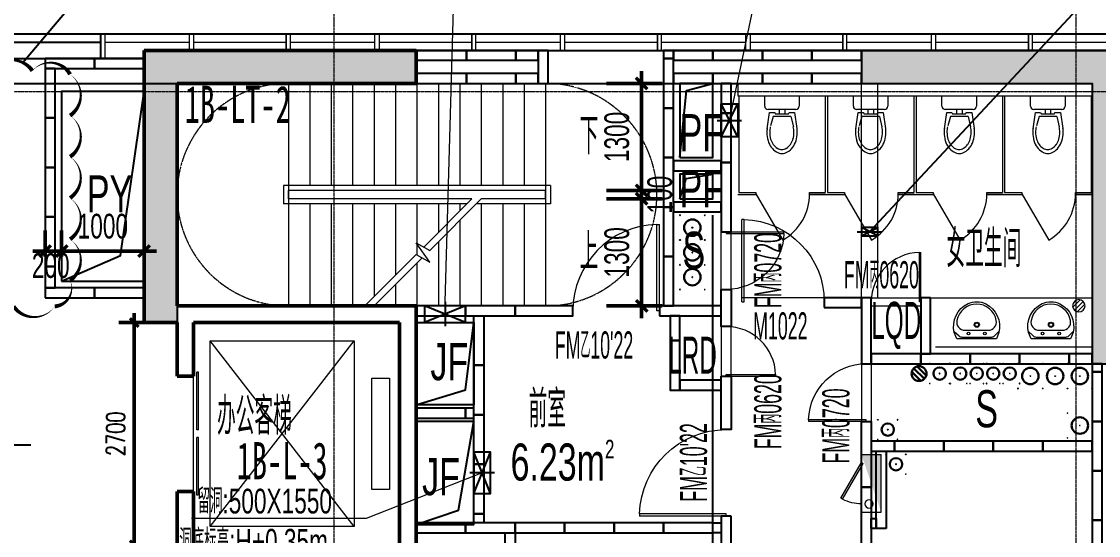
# Model space of a CAD drawing. Header units: millimetres. Extents: x 285006 to 3037698, y -2820855 to 192241.
# Drawn here: x 1078211 to 1091273, y 47582 to 53816 of the extents above; entities that cross this region are included whole.
import ezdxf
from ezdxf.enums import TextEntityAlignment as Align
from ezdxf.xclip import XClip

# ---------------------------------------------------------------- set-up
doc = ezdxf.new("R2010")
doc.units = ezdxf.units.MM
doc.header["$XCLIPFRAME"] = 2
doc.header["$PDMODE"] = 35
doc.header["$PDSIZE"] = -0.1
for name, pattern in [('ACAD_ISO02W100', [15, 12, -3]), ('CORE-1B-4F$0$DASH', [0.35, 0.25, -0.1]), ('GRID-1B-4~RF$0$DOTE', [2.42, 2, -0.2, 0.02, -0.2])]:
    doc.linetypes.add(name, pattern=pattern)
for name, color, linetype, lineweight in [('$$$$ALC轻质隔墙', 1, 'Continuous', 25), ('A-WALL-TEMP', 2, 'ACAD_ISO02W100', 50), ('CORE-1B-4F$0$A-DOOR', 142, 'Continuous', 18), ('CORE-1B-4F$0$A-FLOR-SPCL', 252, 'Continuous', 18), ('CORE-1B-4F$0$A-FLOR-STRS', 13, 'Continuous', 18), ('CORE-1B-4F$0$A-FLOR-STRU', 4, 'Continuous', 25), ('CORE-1B-4F$0$A-FLOR-UNDR', 11, 'Continuous', 18), ('CORE-1B-4F$0$A-WALL', 2, 'Continuous', 50), ('CORE-1B-4F$0$A-WALL-METL', 157, 'Continuous', 18), ('DIM-1A1B-电梯尺寸$0$A-ANNO-DIMS', 73, 'Continuous', 18), ('DIM-1B-6F$0$A-ANNO-DIMS', 73, 'Continuous', 18), ('DOOR-1B-IDEN-HXT$0$A-DOOR-FIRE', 142, 'Continuous', 18), ('DOOR-1B-IDEN-HXT$0$A-DOOR-IDEN', 7, 'Continuous', 25), ('EXWALL-1B-6F$0$A-WALL-GLAZ', 142, 'Continuous', 18), ('GRID-1B-4~RF$0$A-ANNO-GRID', 10, 'GRID-1B-4~RF$0$DOTE', 18), ('P-1B-消火栓（4~13层）$0$0XG-X', 1, 'Continuous', 18), ('P-1B-立管及地漏（6~7层）$0$0LL', 10, 'Continuous', 30), ('P-1B-立管及地漏（6~7层）$0$0LL-1', 50, 'Continuous', 30), ('VERT-IDEN-1B-4F$0$A-ANNO-LEVL', 130, 'Continuous', 25), ('VERT-IDEN-1B-4F$0$A-ANNO-TEXT', 7, 'Continuous', 25), ('VERT-IDEN-1B-4F$0$A-COND-IDEN-TEXT', 11, 'Continuous', 18), ('VERT-IDEN-1B-4F$0$A-EVTR-IDEN', 7, 'Continuous', 25), ('VERT-IDEN-1B-4F$0$A-FLOR-STRS', 13, 'Continuous', 18), ('VERT-IDEN-1B-4F$0$A-ROOM-IDEN', 7, 'Continuous', 25), ('VERT-IDEN-1B-4F$0$mianji', 11, 'Continuous', 18), ('结构留洞-1#AB-6F$0$A-HOLE', 140, 'Continuous', 25)]:
    doc.layers.add(name, color=color, linetype=linetype, lineweight=lineweight)
for name, color, linetype in [('20230731变更修改', 41, 'Continuous'), ('COL-1A1B-4~12$0$S-PUB-COL', 6, 'Continuous'), ('COL-1A1B-4~12$0$S-PUB-COLHATCH', 8, 'Continuous')]:
    doc.layers.add(name, color=color, linetype=linetype)
doc.layers.add('P-1B-立管及地漏（6~7层）$0$0ll-point', color=1, linetype='Continuous', plot=False)
doc.styles.add('CORE-1B-4F$0$hz', font='simplex', dxfattribs={"width": 0.7, "bigfont": 'hztxt'})
doc.styles.add('DIM-1A1B-电梯尺寸$0$dim_font', font='simplex.shx', dxfattribs={"width": 0.7})
doc.styles.add('DIM-1B-6F$0$HYGB2014', font='hygbsz.shx', dxfattribs={"width": 0.7, "bigfont": 'hygbhz.shx'})
doc.styles.add('DOOR-1B-IDEN-HXT$0$HYGB2014', font='hygbsz.shx', dxfattribs={"width": 0.7, "bigfont": 'hygbhz.shx'})
doc.styles.add('P-1B-立管及地漏（6~7层）$0$HZ', font='', dxfattribs={"width": 0.8})
doc.styles.add('VERT-IDEN-1B-4F$0$HYGB2014', font='hygbsz.shx', dxfattribs={"width": 0.7, "bigfont": 'hygbhz.shx'})
doc.styles.add('VERT-IDEN-1B-4F$0$HYHT', font='simhei.ttf', dxfattribs={"width": 0.75})
doc.styles.get('P-1B-立管及地漏（6~7层）$0$HZ').set_extended_font_data('SimSun')
doc.dimstyles.new('DIM-1A1B-电梯尺寸$0$DIMN75', dxfattribs={"dimscale": 0.75, "dimtxt": 300, "dimasz": 100, "dimexe": 250, "dimexo": 300, "dimgap": 0, "dimtad": 0, "dimdec": 0, "dimzin": 0, "dimdsep": 46, "dimtxsty": 'DIM-1A1B-电梯尺寸$0$dim_font', "dimblk": 'DIM-1A1B-电梯尺寸$0$_archtick', "dimcen": 0.09, "dimdle": 150, "dimclrt": 7, "dimazin": 0, "dimtfac": 1, "dimtdec": 0, "dimtix": 1, "dimtmove": 2, "dimatfit": 3, "dimfxl": 1, "dimtvp": 1, "dimtolj": 1, "dimtzin": 0, "dimarcsym": 0})
doc.dimstyles.new('DIM-1B-6F$0$DIMN', dxfattribs={"dimtxt": 300, "dimasz": 100, "dimexe": 250, "dimexo": 300, "dimgap": 0, "dimtad": 0, "dimdec": 0, "dimzin": 0, "dimdsep": 46, "dimtxsty": 'DIM-1B-6F$0$HYGB2014', "dimblk": 'DIM-1B-6F$0$_archtick', "dimcen": 0.09, "dimdle": 150, "dimclrt": 7, "dimazin": 0, "dimtfac": 1, "dimtdec": 0, "dimtix": 1, "dimtmove": 2, "dimatfit": 3, "dimfxl": 1, "dimtvp": 1, "dimtolj": 1, "dimtzin": 0, "dimarcsym": 0})

# ---------------------------------------------------------------- blocks, each defined once
blk = doc.blocks.new('A$C008C76B7')
at = {"layer": '$$$$ALC轻质隔墙'}
for points in [[(19200, 280), (19810, 280), (19810, 400), (19200, 400), (19200, 280)], [(19810, 280), (20410, 280), (20410, 400), (19810, 400), (19810, 280)], [(20410, 280), (20680, 280), (20680, 400), (20410, 400), (20410, 280)], [(20800, 400), (20680, 400), (20680, 0), (20800, 0), (20800, 400)], [(22320, 400), (22200, 400), (22200, 300), (22320, 300), (22320, 400)], [(22320, 280), (22800, 280), (22800, 400), (22320, 400), (22320, 280)], [(22800, 280), (23400, 280), (23400, 400), (22800, 400), (22800, 280)], [(23400, 280), (24000, 280), (24000, 400), (23400, 400), (23400, 280)], [(24000, 280), (24600, 280), (24600, 400), (24000, 400), (24000, 280)], [(14700, 180), (15300, 180), (15300, 300), (14700, 300), (14700, 180)], [(15300, 180), (15900, 180), (15900, 300), (15300, 300), (15300, 180)], [(22320, 300), (22200, 300), (22200, -300), (22320, -300), (22320, 300)], [(14700, 180), (14700, -420), (14820, -420), (14820, 180), (14700, 180)], [(19200, 0), (19810, 0), (19810, 120), (19200, 120), (19200, 0)], [(19810, 0), (20410, 0), (20410, 120), (19810, 120), (19810, 0)], [(20410, 0), (20680, 0), (20680, 120), (20410, 120), (20410, 0)], [(22320, 0), (22800, 0), (22800, 120), (22320, 120), (22320, 0)], [(22800, 0), (23400, 0), (23400, 120), (22800, 120), (22800, 0)], [(23400, 0), (24000, 0), (24000, 120), (23400, 120), (23400, 0)], [(24000, 0), (24600, 0), (24600, 120), (24000, 120), (24000, 0)], [(23020, 0), (22900, 0), (22900, -360), (23020, -360), (23020, 0)], [(22320, -300), (22200, -300), (22200, -900), (22320, -900), (22320, -300)], [(23020, -360), (22900, -360), (22900, -960), (23020, -960), (23020, -360)], [(14700, -420), (14700, -1020), (14820, -1020), (14820, -420), (14700, -420)], [(22320, -900), (22200, -900), (22200, -1500), (22320, -1500), (22320, -900)], [(14700, -1020), (14700, -1620), (14820, -1620), (14820, -1020), (14700, -1020)], [(22320, -1060), (22900, -1060), (22900, -940), (22320, -940), (22320, -1060)], [(23020, -960), (22900, -960), (22900, -1800), (23020, -1800), (23020, -960)], [(22320, -1500), (22200, -1500), (22200, -2100), (22320, -2100), (22320, -1500)], [(22320, -1560), (22900, -1560), (22900, -1440), (22320, -1440), (22320, -1560)], [(14700, -1620), (14700, -2220), (14820, -2220), (14820, -1620), (14700, -1620)], [(14700, -2220), (14700, -2480), (14820, -2480), (14820, -2220), (14700, -2220)], [(22320, -2100), (22200, -2100), (22200, -2700), (22320, -2700), (22320, -2100)], [(14700, -2600), (15300, -2600), (15300, -2480), (14700, -2480), (14700, -2600)], [(15300, -2600), (15900, -2600), (15900, -2480), (15300, -2480), (15300, -2600)], [(24150, -2720), (24600, -2720), (24600, -2600), (24150, -2600), (24150, -2720)], [(24720, -2600), (24600, -2600), (24600, -3400), (24720, -3400), (24720, -2600)], [(25440, -2600), (25320, -2600), (25320, -3280), (25440, -3280), (25440, -2600)], [(19200, -2820), (19800, -2820), (19800, -2700), (19200, -2700), (19200, -2820)], [(19800, -2820), (20400, -2820), (20400, -2700), (19800, -2700), (19800, -2820)], [(20400, -2820), (21100, -2820), (21100, -2700), (20400, -2700), (20400, -2820)], [(22150, -2820), (22900, -2820), (22900, -2700), (22150, -2700), (22150, -2820)], [(22400, -2820), (22280, -2820), (22280, -3120), (22400, -3120), (22400, -2820)], [(22400, -3120), (22280, -3120), (22280, -3720), (22400, -3720), (22400, -3120)], [(24720, -3400), (25320, -3400), (25320, -3280), (24720, -3280), (24720, -3400)], [(25320, -3400), (25920, -3400), (25920, -3280), (25320, -3280), (25320, -3400)], [(25920, -3400), (26520, -3400), (26520, -3280), (25920, -3280), (25920, -3400)], [(26520, -3400), (27120, -3400), (27120, -3280), (26520, -3280), (26520, -3400)], [(27120, -3400), (27400, -3400), (27400, -3280), (27120, -3280), (27120, -3400)], [(27520, -3500), (27520, -3400), (27400, -3400), (27400, -3500), (27520, -3500)], [(27520, -4100), (27520, -3500), (27400, -3500), (27400, -4100), (27520, -4100)], [(22400, -3720), (22900, -3720), (22900, -3600), (22400, -3600), (22400, -3720)], [(19200, -4060), (19800, -4060), (19800, -3940), (19200, -3940), (19200, -4060)], [(19800, -4060), (19900, -4060), (19900, -3940), (19800, -3940), (19800, -4060)], [(24600, -4900), (24600, -4100), (24720, -4100), (24720, -4900), (24600, -4900)], [(27520, -4700), (27520, -4100), (27400, -4100), (27400, -4700), (27520, -4700)], [(25000, -4460), (25000, -4340), (24720, -4340), (24720, -4460), (25000, -4460)], [(25600, -4460), (25600, -4340), (25000, -4340), (25000, -4460), (25600, -4460)], [(26200, -4460), (26200, -4340), (25600, -4340), (25600, -4460), (26200, -4460)], [(26800, -4460), (26800, -4340), (26200, -4340), (26200, -4460), (26800, -4460)], [(27400, -4460), (27400, -4340), (26800, -4340), (26800, -4460), (27400, -4460)], [(24900, -5400), (24780, -5400), (24780, -4460), (24900, -4460), (24900, -5400)], [(27520, -5300), (27520, -4700), (27400, -4700), (27400, -5300), (27520, -5300)], [(24600, -5700), (24600, -4900), (24720, -4900), (24720, -5700), (24600, -5700)], [(19200, -5450), (19800, -5450), (19800, -5330), (19200, -5330), (19200, -5450)], [(19800, -5450), (20400, -5450), (20400, -5330), (19800, -5330), (19800, -5450)], [(20400, -5450), (21000, -5450), (21000, -5330), (20400, -5330), (20400, -5450)], [(21000, -5450), (21600, -5450), (21600, -5330), (21000, -5330), (21000, -5450)], [(21600, -5450), (22200, -5450), (22200, -5330), (21600, -5330), (21600, -5450)], [(22200, -5450), (22800, -5450), (22800, -5330), (22200, -5330), (22200, -5450)], [(23020, -5250), (22900, -5250), (22900, -6000), (23020, -6000), (23020, -5250)], [(24720, -5400), (24720, -5280), (24780, -5280), (24780, -5400), (24720, -5400)], [(27520, -5900), (27520, -5300), (27400, -5300), (27400, -5900), (27520, -5900)]]:
    blk.add_lwpolyline(points, dxfattribs=at)
for points in [[(22900, -2500), (23020, -2500), (23020, -2950), (22900, -2950)], [(19900, -2820), (20020, -2820), (20020, -3420), (19900, -3420)], [(19900, -3420), (20020, -3420), (20020, -4020), (19900, -4020)], [(22900, -3550), (23020, -3550), (23020, -4200), (22900, -4200)], [(19900, -4020), (20020, -4020), (20020, -4620), (19900, -4620)], [(19900, -4620), (20020, -4620), (20020, -5220), (19900, -5220)], [(19900, -5220), (20020, -5220), (20020, -5330), (19900, -5330)], [(22800, -5330), (22900, -5330), (22900, -5450), (22800, -5450)], [(20280, -5450), (20400, -5450), (20400, -6150), (20280, -6150)]]:
    blk.add_lwpolyline(points, close=True, dxfattribs=at)
at = {"layer": 'Defpoints', "color": 0}
blk.add_lwpolyline([(0, 0), (27400, 0), (27400, -9200), (0, -9200)], close=True, dxfattribs=at)
blk = doc.blocks.new('DIM-1B-6F$0$_archtick')
at = {"const_width": 0.4}
blk.add_lwpolyline([(-0.7, -0.7), (0.7, 0.7)], dxfattribs=at)
blk = doc.blocks.new('*D681')
at = {"layer": 'Defpoints', "color": 0, "transparency": 16777216}
for p in [(-30300, 18466), (-30500, 18100), (-30300, 18100)]:
    blk.add_point(p, dxfattribs=at)
at = {"layer": 'DIM-1B-6F$0$A-ANNO-DIMS', "color": 0, "lineweight": -2, "transparency": 16777216}
for p, q in [((-30500, 18400), (-30500, 18716)), ((-30300, 18400), (-30300, 18716)), ((-30650, 18466), (-30150, 18466))]:
    blk.add_line(p, q, dxfattribs=at)
at = {"layer": 'DIM-1B-6F$0$A-ANNO-DIMS', "color": 0, "lineweight": -2, "transparency": 16777216, "xscale": 100, "yscale": 100, "zscale": 100, "rotation": 180}
blk.add_blockref('DIM-1B-6F$0$_archtick', (-30500, 18466), dxfattribs=at)
at = {"layer": 'DIM-1B-6F$0$A-ANNO-DIMS', "color": 0, "lineweight": -2, "transparency": 16777216, "xscale": 100, "yscale": 100, "zscale": 100}
blk.add_blockref('DIM-1B-6F$0$_archtick', (-30300, 18466), dxfattribs=at)
at = {"layer": 'DIM-1B-6F$0$A-ANNO-DIMS', "color": 7, "transparency": 16777216, "insert": (-30432, 18288), "char_height": 300, "attachment_point": 5, "style": 'DIM-1B-6F$0$HYGB2014'}
blk.add_mtext('\\A1;200', dxfattribs=at)
blk = doc.blocks.new('*D682')
at = {"layer": 'Defpoints', "color": 0, "transparency": 16777216}
for p in [(-29300, 18466), (-30300, 18100), (-29300, 18100)]:
    blk.add_point(p, dxfattribs=at)
at = {"layer": 'DIM-1B-6F$0$A-ANNO-DIMS', "color": 0, "lineweight": -2, "transparency": 16777216}
for p, q in [((-30300, 18400), (-30300, 18716)), ((-29300, 18400), (-29300, 18716)), ((-30450, 18466), (-29150, 18466))]:
    blk.add_line(p, q, dxfattribs=at)
at = {"layer": 'DIM-1B-6F$0$A-ANNO-DIMS', "color": 0, "lineweight": -2, "transparency": 16777216, "xscale": 100, "yscale": 100, "zscale": 100, "rotation": 180}
blk.add_blockref('DIM-1B-6F$0$_archtick', (-30300, 18466), dxfattribs=at)
at = {"layer": 'DIM-1B-6F$0$A-ANNO-DIMS', "color": 0, "lineweight": -2, "transparency": 16777216, "xscale": 100, "yscale": 100, "zscale": 100}
blk.add_blockref('DIM-1B-6F$0$_archtick', (-29300, 18466), dxfattribs=at)
at = {"layer": 'DIM-1B-6F$0$A-ANNO-DIMS', "color": 7, "transparency": 16777216, "insert": (-29800, 18766), "char_height": 300, "attachment_point": 5, "style": 'DIM-1B-6F$0$HYGB2014'}
blk.add_mtext('\\A1;1000', dxfattribs=at)
blk = doc.blocks.new('P-1B-立管及地漏（6~7层）$0$-立管-120')
blk.add_circle((98528319, 18831533), 75)
at = {"layer": 'P-1B-立管及地漏（6~7层）$0$0ll-point'}
for p in [(98528199, 18831653), (98528439, 18831653), (98528319, 18831533), (98528199, 18831413), (98528439, 18831413)]:
    blk.add_point(p, dxfattribs=at)
blk = doc.blocks.new('P-1B-立管及地漏（6~7层）$0$立管-150')
blk.add_circle((0, 0), 100)
at = {"layer": 'P-1B-立管及地漏（6~7层）$0$0ll-point'}
for p in [(-150, 150), (150, 150), (0, 0), (-150, -150), (150, -150)]:
    blk.add_point(p, dxfattribs=at)
blk = doc.blocks.new('P-1B-立管及地漏（6~7层）$0$地漏-1')
at = {"layer": 'P-1B-立管及地漏（6~7层）$0$0LL-1'}
for p, q in [((636837, -31998), (636710, -31871)), ((636861, -31957), (636752, -31847)), ((636795, -32022), (636686, -31913))]:
    blk.add_line(p, q, dxfattribs=at)
at = {"layer": 'P-1B-立管及地漏（6~7层）$0$0LL-1', "extrusion": (0, 0, -1)}
blk.add_ellipse((636774, -31935), major_axis=(-63.6, 63.6), ratio=1, start_param=5.497787, end_param=11.780972, dxfattribs=at)
at = {"layer": 'P-1B-立管及地漏（6~7层）$0$0LL-1', "style": 'P-1B-立管及地漏（6~7层）$0$HZ', "text_generation_flag": 4, "width": 0.7, "flags": 1}
for tag in ['WHAT', 'SPEC', 'UNIT']:
    blk.add_attdef(tag, (636774, -31935), '', height=0.18, rotation=180, dxfattribs=at)
blk = doc.blocks.new('P-1B-立管及地漏（6~7层）')
at = {"layer": 'P-1B-立管及地漏（6~7层）$0$0LL'}
for name, p in [('P-1B-立管及地漏（6~7层）$0$立管-150', (98365485, 18766472)), ('P-1B-立管及地漏（6~7层）$0$立管-150', (98365485, 18766172)), ('P-1B-立管及地漏（6~7层）$0$立管-150', (98365485, 18765872)), ('P-1B-立管及地漏（6~7层）$0$-立管-120', (-159834, -66831)), ('P-1B-立管及地漏（6~7层）$0$-立管-120', (-159584, -66831)), ('P-1B-立管及地漏（6~7层）$0$-立管-120', (-159384, -66831)), ('P-1B-立管及地漏（6~7层）$0$-立管-120', (-159184, -66831)), ('P-1B-立管及地漏（6~7层）$0$-立管-120', (-158984, -66831)), ('P-1B-立管及地漏（6~7层）$0$立管-150', (98369585, 18764672)), ('P-1B-立管及地漏（6~7层）$0$立管-150', (98369885, 18764672)), ('P-1B-立管及地漏（6~7层）$0$立管-150', (98370185, 18764672)), ('P-1B-立管及地漏（6~7层）$0$立管-150', (98370185, 18764072)), ('P-1B-立管及地漏（6~7层）$0$-立管-120', (-160464, -67511)), ('P-1B-立管及地漏（6~7层）$0$-立管-120', (-160364, -67931))]:
    blk.add_blockref(name, p, dxfattribs=at)
at = {"layer": 'P-1B-立管及地漏（6~7层）$0$0LL-1', "extrusion": (1.12104e-44, 1.79366e-43, -1), "zscale": -0.9999999999999997, "rotation": 90.00000000000001}
blk.add_blockref('P-1B-立管及地漏（6~7层）$0$地漏-1', (-98400170, 18127928), dxfattribs=at)
blk = doc.blocks.new('VERT-IDEN-1B-4F')
at = {"layer": 'VERT-IDEN-1B-4F$0$A-ANNO-LEVL'}
blk.add_lwpolyline([(98356678, 18763837), (98356228, 18763387), (98355778, 18763837), (98357461, 18763837)], dxfattribs=at)
at = {"layer": 'VERT-IDEN-1B-4F$0$A-COND-IDEN-TEXT'}
for points in [[(98362485, 18765572), (98362622, 18770270), (98365292, 18770270)], [(98365935, 18767772), (98366461, 18770271), (98368486, 18770271)], [(98362935, 18763497), (98361530, 18762943), (98359409, 18762943)]]:
    blk.add_lwpolyline(points, dxfattribs=at)
at = {"layer": 'VERT-IDEN-1B-4F$0$A-COND-IDEN-TEXT', "lineweight": -3}
blk.add_lwpolyline([(98373768, 18770027), (98370995, 18770027), (98367635, 18766422)], dxfattribs=at)
at = {"layer": 'VERT-IDEN-1B-4F$0$A-ANNO-TEXT', "style": 'VERT-IDEN-1B-4F$0$HYGB2014', "width": 0.7}
for s, p in [('留洞:500X1550', (98359483, 18763155)), ('洞底标高:H+0.35m', (98359262, 18762668))]:
    blk.add_text(s, height=300, dxfattribs=at).set_placement(p, align=Align.MIDDLE_LEFT)
at = {"layer": 'VERT-IDEN-1B-4F$0$A-EVTR-IDEN', "lineweight": -3, "style": 'VERT-IDEN-1B-4F$0$HYHT', "width": 0.6}
for s, p in [('1B-LT-2', (98359328, 18767743)), ('1B-L-3', (98359959, 18763420))]:
    blk.add_text(s, height=450, dxfattribs=at).set_placement(p)
at = {"layer": 'VERT-IDEN-1B-4F$0$A-FLOR-STRS', "style": 'VERT-IDEN-1B-4F$0$HYGB2014', "width": 0.7}
for s, p in [('下', (98364232, 18767584)), ('上', (98364232, 18766180))]:
    blk.add_text(s, height=450, dxfattribs=at).set_placement(p, align=Align.MIDDLE_CENTER)
at = {"layer": 'VERT-IDEN-1B-4F$0$A-ROOM-IDEN', "lineweight": -3, "style": 'VERT-IDEN-1B-4F$0$HYGB2014'}
for s, width, p in [('PF', 0.7, (98365331, 18767399)), ('PY', 0.7, (98358141, 18766656)), ('PF', 0.7, (98365331, 18766720)), ('S', 0.7, (98365366, 18765973)), ('女卫生间', 0.7, (98368568, 18765990)), ('LQD', 0.5, (98367655, 18765122)), ('LRD', 0.5, (98365193, 18764700)), ('JF', 0.7, (98362309, 18764622)), ('办公客梯', 0.7, (98359720, 18763960)), ('前室', 0.7, (98363499, 18764048)), ('S', 0.7, (98368917, 18764050)), ('JF', 0.7, (98362208, 18763227))]:
    blk.add_text(s, height=450, dxfattribs=dict(at, width=width)).set_placement(p)
at = {"layer": 'VERT-IDEN-1B-4F$0$mianji', "insert": (98363910, 18763648), "char_height": 450, "attachment_point": 5, "style": 'VERT-IDEN-1B-4F$0$HYGB2014'}
blk.add_mtext('\\A1;6.23m{\\H0.5x;\\S2^ ;}', dxfattribs=at)
blk = doc.blocks.new('P-1B-消火栓（4~13层）$0$单出口带卷盘消火栓')
at = {"layer": 'P-1B-消火栓（4~13层）$0$0XG-X'}
for p, q in [((368866, -61966), (368866, -61726)), ((368866, -61726), (369566, -61726)), ((369566, -61966), (369566, -61726)), ((368866, -61966), (368966, -61966)), ((368966, -61966), (369466, -61966)), ((369021, -62195), (369454, -61945)), ((369033, -62216), (369466, -61966)), ((369466, -61966), (369454, -61945)), ((369466, -61966), (369566, -61966)), ((369021, -62195), (369034, -62216))]:
    blk.add_line(p, q, dxfattribs=at)
blk.add_circle((368965, -61874), 50, dxfattribs=at)
blk.add_arc((369466, -61966), 500, 180, 207.134, dxfattribs=at)
blk.add_solid([(368866, -61726), (369566, -61966), (369566, -61726)], dxfattribs=at)
blk = doc.blocks.new('P-1B-消火栓（4~13层）')
at = {"layer": 'P-1B-消火栓（4~13层）$0$0XG-X', "xscale": -1, "rotation": 270.0000007440715}
blk.add_blockref('P-1B-消火栓（4~13层）$0$单出口带卷盘消火栓', (98429501, 18394156), dxfattribs=at)
blk = doc.blocks.new('CORE-1B-4F$0$_A1SFU')
for p, q in [((-0.5, 0), (-0.5, -1)), ((-0.5, 0), (-0.472, 0)), ((-0.472, 0), (-0.472, -1)), ((-0.472, -1), (-0.5, -1))]:
    blk.add_line(p, q)
blk.add_arc((-0.5, 0), 1, 271.6231, 0)
blk = doc.blocks.new('CORE-1B-4F$0$FANGHUOMEN')
for p, q in [((-0.5, 0), (-0.5, -1)), ((-0.5, 0), (-0.472, 0)), ((-0.472, 0), (-0.472, -1)), ((-0.472, -1), (-0.5, -1))]:
    blk.add_line(p, q)
blk.add_arc((-0.5, 0), 1, 271.6231, 0)
blk = doc.blocks.new('CORE-1B-4F$0$xishouchi')
for points in [[(0, 240), (79, 270, -0.356844), (430, 103, -0.224698), (425, -111, -0.348046), (79, -270), (0, -240)], [(224, 239, 0.469287), (105, 141), (105, -141, 0.469287), (224, -239, 0.830802)]]:
    blk.add_lwpolyline(points, format="xyb", close=True)
blk.add_lwpolyline([(91, 271), (36, 213, 0.190674), (23, 179), (23, -181, 0.200906), (37, -217), (95, -274)], format="xyb")
for centre, radius in [((65, 99), 16.3), ((172, -2), 31.6), ((172, -2), 23), ((65, -101), 16.3)]:
    blk.add_circle(centre, radius)
blk = doc.blocks.new('CORE-1B-4F$0$$PS001_0')
for p, q in [((-0.485, -0.123), (0.123, 0.485)), ((-0.354, -0.354), (0.354, 0.354)), ((-0.118, -0.486), (0.486, 0.118))]:
    blk.add_line(p, q)
blk.add_circle((0, 0), 0.5)
at = {"style": 'CORE-1B-4F$0$hz', "width": 0.7, "flags": 1}
for tag, p in [('UNIT', (0, 0)), ('SPEC', (0, -0.002)), ('WHAT', (0, -0.003))]:
    blk.add_attdef(tag, p, '', height=0.001, dxfattribs=at)
blk = doc.blocks.new('CORE-1B-4F$0$$TCHSYS$APDOOR2D')
blk.add_line((0.5, 0), (0, 0.866))
at = {"lineweight": 13}
blk.add_arc((0.5, 0), 1, 120, 180, dxfattribs=at)
blk = doc.blocks.new('CORE-1B-4F$0$A$C44406B2E')
at = {"layer": 'CORE-1B-4F$0$A-FLOR-SPCL'}
for p, q in [((0, 418), (128, 418)), ((0, 0), (0, 418)), ((168, 378), (168, 40)), ((202, 362), (398, 391)), ((202, 295), (202, 362)), ((220, 290), (202, 295)), ((220, 128), (220, 290)), ((250, 318), (377, 347)), ((250, 318), (250, 102)), ((168, 243), (220, 243)), ((168, 176), (220, 176)), ((128, 0), (0, 0)), ((202, 121), (220, 128)), ((202, 59), (202, 121)), ((400, 29), (202, 59)), ((250, 102), (364, 70))]:
    blk.add_line(p, q, dxfattribs=at)
for centre, radius, start, end in [((128, 378), 40, 0, 90), ((444, 43), 352, 89.7076, 97.4876), ((444, 43), 352, 73.0538, 89.7076), ((443, 56), 298, 90, 102.7964), ((443, 56), 298, 73.7883, 90), ((464, 131), 221, 54.9339, 73.7883), ((469, 125), 266, 53.8717, 73.0538), ((497, 177), 164, 30.5452, 54.9339), ((507, 177), 201, 29.5446, 53.8717), ((565, 210), 135, 359.7076, 29.5446), ((497, 237), 164, 305.0661, 329.4548), ((508, 243), 201, 305.5434, 329.8705), ((547, 207), 105, 0, 30.5452), ((547, 207), 105, 329.4548, 0), ((565, 210), 135, 329.8705, 359.7076), ((128, 40), 40, 270, 0), ((443, 358), 298, 257.2036, 270), ((446, 378), 352, 262.2311, 269.7076), ((443, 358), 298, 270, 286.2117), ((446, 378), 352, 269.7076, 286.3613), ((464, 284), 221, 286.2117, 305.0661), ((470, 295), 266, 286.3613, 305.5434)]:
    blk.add_arc(centre, radius, start, end, dxfattribs=at)
blk = doc.blocks.new('CORE-1B-4F$0$iwodidi')
at = {"linetype": 'ByBlock'}
for p, q in [((-575, 1200), (-353, 1200)), ((-353, 1175), (-353, 1200)), ((500, 1200), (297, 1200)), ((297, 1200), (297, 1175)), ((297, 1200), (500, 1200)), ((-562, 0), (-562, 1175)), ((-562, 1175), (-353, 1175)), ((297, 1175), (488, 1175)), ((488, 0), (488, 1175)), ((-575, 0), (500, 0))]:
    blk.add_line(p, q, dxfattribs=at)
at = {"linetype": 'ByBlock', "extrusion": (0, 0, -1), "xscale": 650, "yscale": 650, "zscale": -20.83333333333334}
blk.add_blockref('CORE-1B-4F$0$$TCHSYS$APDOOR2D', (28, 1188), dxfattribs=at)
at = {"layer": 'CORE-1B-4F$0$A-WALL-METL', "xscale": -1, "rotation": 270}
blk.add_blockref('CORE-1B-4F$0$A$C44406B2E', (-247, 0), dxfattribs=at)
blk = doc.blocks.new('DIM-1A1B-电梯尺寸$0$_archtick')
at = {"const_width": 0.5}
blk.add_lwpolyline([(-0.7, -0.7), (0.7, 0.7)], dxfattribs=at)
blk = doc.blocks.new('*D604')
at = {"layer": 'Defpoints', "color": 0, "transparency": 16777216}
for p in [(98358716, 18765322), (98359446, 18765322), (98359446, 18762622)]:
    blk.add_point(p, dxfattribs=at)
at = {"layer": 'DIM-1A1B-电梯尺寸$0$A-ANNO-DIMS', "color": 0, "lineweight": -2, "transparency": 16777216}
for p, q in [((98358716, 18762510), (98358716, 18765435)), ((98359221, 18765322), (98358528, 18765322)), ((98359221, 18762622), (98358528, 18762622))]:
    blk.add_line(p, q, dxfattribs=at)
at = {"layer": 'DIM-1A1B-电梯尺寸$0$A-ANNO-DIMS', "color": 0, "lineweight": -2, "transparency": 16777216, "xscale": 75, "yscale": 75, "zscale": 75}
for p, rotation in [((98358716, 18765322), 90), ((98358716, 18762622), 270)]:
    blk.add_blockref('DIM-1A1B-电梯尺寸$0$_archtick', p, dxfattribs=dict(at, rotation=rotation))
at = {"layer": 'DIM-1A1B-电梯尺寸$0$A-ANNO-DIMS', "color": 7, "lineweight": -3, "transparency": 16777216, "insert": (98358491, 18763972), "char_height": 225, "attachment_point": 5, "rotation": 90, "style": 'DIM-1A1B-电梯尺寸$0$dim_font'}
blk.add_mtext('\\A1;2700', dxfattribs=at)
blk = doc.blocks.new('*D861')
at = {"layer": 'Defpoints', "color": 0, "transparency": 16777216}
for p in [(-23993, 19100), (-23265, 19100), (-23993, 17800)]:
    blk.add_point(p, dxfattribs=at)
at = {"layer": 'DIM-1B-6F$0$A-ANNO-DIMS', "color": 0, "lineweight": -2, "transparency": 16777216}
for p, q in [((-23265, 17650), (-23265, 19250)), ((-23693, 19100), (-23015, 19100)), ((-23693, 17800), (-23015, 17800))]:
    blk.add_line(p, q, dxfattribs=at)
at = {"layer": 'DIM-1B-6F$0$A-ANNO-DIMS', "color": 0, "lineweight": -2, "transparency": 16777216, "xscale": 100, "yscale": 100, "zscale": 100}
for p, rotation in [((-23265, 19100), 90), ((-23265, 17800), 270)]:
    blk.add_blockref('DIM-1B-6F$0$_archtick', p, dxfattribs=dict(at, rotation=rotation))
at = {"layer": 'DIM-1B-6F$0$A-ANNO-DIMS', "color": 7, "transparency": 16777216, "insert": (-23565, 18450), "char_height": 300, "attachment_point": 5, "rotation": 90, "style": 'DIM-1B-6F$0$HYGB2014'}
blk.add_mtext('\\A1;1300', dxfattribs=at)
blk = doc.blocks.new('*D862')
at = {"layer": 'Defpoints', "color": 0, "transparency": 16777216}
for p in [(-23993, 19200), (-23993, 19100), (-23265, 19200)]:
    blk.add_point(p, dxfattribs=at)
at = {"layer": 'DIM-1B-6F$0$A-ANNO-DIMS', "color": 0, "lineweight": -2, "transparency": 16777216}
for p, q in [((-23265, 18950), (-23265, 19350)), ((-23693, 19200), (-23015, 19200)), ((-23693, 19100), (-23015, 19100))]:
    blk.add_line(p, q, dxfattribs=at)
at = {"layer": 'DIM-1B-6F$0$A-ANNO-DIMS', "color": 0, "lineweight": -2, "transparency": 16777216, "xscale": 100, "yscale": 100, "zscale": 100}
for p, rotation in [((-23265, 19200), 90), ((-23265, 19100), 270)]:
    blk.add_blockref('DIM-1B-6F$0$_archtick', p, dxfattribs=dict(at, rotation=rotation))
at = {"layer": 'DIM-1B-6F$0$A-ANNO-DIMS', "color": 7, "transparency": 16777216, "insert": (-23044, 19150), "char_height": 300, "attachment_point": 5, "rotation": 90, "style": 'DIM-1B-6F$0$HYGB2014'}
blk.add_mtext('\\A1;100', dxfattribs=at)
blk = doc.blocks.new('*D863')
at = {"layer": 'Defpoints', "color": 0, "transparency": 16777216}
for p in [(-23993, 20500), (-23265, 20500), (-23993, 19200)]:
    blk.add_point(p, dxfattribs=at)
at = {"layer": 'DIM-1B-6F$0$A-ANNO-DIMS', "color": 0, "lineweight": -2, "transparency": 16777216}
for p, q in [((-23265, 19050), (-23265, 20650)), ((-23693, 20500), (-23015, 20500)), ((-23693, 19200), (-23015, 19200))]:
    blk.add_line(p, q, dxfattribs=at)
at = {"layer": 'DIM-1B-6F$0$A-ANNO-DIMS', "color": 0, "lineweight": -2, "transparency": 16777216, "xscale": 100, "yscale": 100, "zscale": 100}
for p, rotation in [((-23265, 20500), 90), ((-23265, 19200), 270)]:
    blk.add_blockref('DIM-1B-6F$0$_archtick', p, dxfattribs=dict(at, rotation=rotation))
at = {"layer": 'DIM-1B-6F$0$A-ANNO-DIMS', "color": 7, "transparency": 16777216, "insert": (-23565, 19850), "char_height": 300, "attachment_point": 5, "rotation": 90, "style": 'DIM-1B-6F$0$HYGB2014'}
blk.add_mtext('\\A1;1300', dxfattribs=at)
blk = doc.blocks.new('结构留洞-1#AB-6F')
at = {"layer": 'Defpoints'}
blk.add_lwpolyline([(65900, 200), (66100, 200), (66100, 20200), (65900, 20200), (65900, 20900), (66600, 20900), (66600, 20800), (74800, 20800), (74800, 20900), (87300, 20900), (87300, 20800), (91100, 20800), (91100, 20900), (103000, 20900)], dxfattribs=at)
at = {"layer": '结构留洞-1#AB-6F$0$A-HOLE'}
for points in [[(90100, 18100), (91100, 18100), (91100, 20400), (90100, 20400)], [(97600, 19600), (98000, 19600), (98000, 20500), (97600, 20500)], [(97600, 19100), (98000, 19100), (98000, 19400), (97600, 19400)], [(95100, 16600), (94400, 16600), (94400, 17600), (95100, 17600)], [(94400, 15150), (95100, 15150), (95100, 16400), (94400, 16400)]]:
    blk.add_lwpolyline(points, close=True, dxfattribs=at)
for points in [[(90100, 18100), (90814, 18412), (91100, 20400)], [(97600, 19600), (97678, 20415), (98000, 20500)], [(97600, 19100), (97676, 19347), (98000, 19400)], [(94400, 16600), (94998, 16783), (95100, 17600)], [(94400, 15150), (94912, 15322), (95100, 16400)]]:
    blk.add_lwpolyline(points, dxfattribs=at)
blk = doc.blocks.new('EXWALL-1B-6F$0$幕墙-1125玻璃单元')
blk.add_line((-562.5, 100), (562.5, 100))
for points in [[(-612.5, 0), (-562.5, 0), (-562.5, 200), (-612.5, 200)], [(-562.5, 200), (562.5, 200), (562.5, 0), (-562.5, 0)], [(612.5, 0), (562.5, 0), (562.5, 200), (612.5, 200)]]:
    blk.add_lwpolyline(points, close=True)
blk = doc.blocks.new('EXWALL-1B-6F')
at = {"layer": 'EXWALL-1B-6F$0$A-WALL-GLAZ', "lineweight": -3}
for p, q in [((98333635, 18768822), (98374885, 18768822)), ((98358310, 18768522), (98358310, 18768822)), ((98357185, 18768722), (98358310, 18768722)), ((98355035, 18768522), (98358835, 18768522))]:
    blk.add_line(p, q, dxfattribs=at)
at = {"layer": 'EXWALL-1B-6F$0$A-WALL-GLAZ'}
for p, q in [((98358360, 18768722), (98359385, 18768722)), ((98360610, 18768722), (98361635, 18768722)), ((98362860, 18768722), (98363885, 18768722)), ((98365110, 18768722), (98366135, 18768722)), ((98367360, 18768722), (98368385, 18768722)), ((98369610, 18768722), (98370635, 18768722))]:
    blk.add_line(p, q, dxfattribs=at)
blk.add_lwpolyline([(98358360, 18768522), (98358310, 18768522), (98358310, 18768822), (98358360, 18768822)], close=True, dxfattribs=at)
at = {"layer": 'EXWALL-1B-6F$0$A-WALL-GLAZ', "xscale": -1, "rotation": 180}
for p in [(98359998, 18768822), (98362248, 18768822), (98364498, 18768822), (98366748, 18768822), (98368998, 18768822)]:
    blk.add_blockref('EXWALL-1B-6F$0$幕墙-1125玻璃单元', p, dxfattribs=at)
blk = doc.blocks.new('COL-1A1B-4~12')
at = {"layer": 'COL-1A1B-4~12$0$S-PUB-COLHATCH'}
h = blk.add_hatch(color=256, dxfattribs=at)
h.paths.add_polyline_path([(98370335, 18759022), (98370335, 18760522), (98370735, 18760522), (98370735, 18758622), (98367535, 18758622), (98367535, 18759022)])
h.paths.add_polyline_path([(98370735, 18768622), (98367535, 18768622), (98367535, 18768222), (98370335, 18768222), (98370335, 18764822), (98370735, 18764822)])
h.paths.add_polyline_path([(98342935, 18759022), (98342935, 18761922), (98342535, 18761922), (98342535, 18758622), (98345735, 18758622), (98345735, 18759022)])
h.paths.add_polyline_path([(98342935, 18768222), (98342935, 18764822), (98342535, 18764822), (98342535, 18768622), (98345735, 18768622), (98345735, 18768222)])
blk.add_hatch(color=256, dxfattribs=at).paths.add_polyline_path([(98362135, 18768622), (98362135, 18768222), (98359235, 18768222), (98359235, 18765322), (98358835, 18765322), (98358835, 18768622)])
at = {"layer": 'COL-1A1B-4~12$0$S-PUB-COL', "lineweight": -3}
for p, q in [((98358835, 18765322), (98358835, 18768622)), ((98358835, 18768622), (98362135, 18768622)), ((98362135, 18768622), (98362135, 18768222)), ((98362135, 18768222), (98359235, 18768222)), ((98359235, 18768222), (98359235, 18765322)), ((98359235, 18765322), (98358835, 18765322))]:
    blk.add_line(p, q, dxfattribs=at)
at = {"layer": 'COL-1A1B-4~12$0$S-PUB-COL'}
for p, q in [((98367535, 18768622), (98367535, 18768222)), ((98370735, 18768622), (98367535, 18768622)), ((98367535, 18768222), (98370335, 18768222)), ((98370335, 18768222), (98370335, 18764822)), ((98370335, 18764822), (98370735, 18764822))]:
    blk.add_line(p, q, dxfattribs=at)
blk = doc.blocks.new('GRID-1B-4~RF')
at = {"layer": 'GRID-1B-4~RF$0$A-ANNO-GRID', "ltscale": 1.5}
for p, q in [((98361135, 18773397.1), (98361135, 18742447.1)), ((98370135, 18773397.1), (98370135, 18742447.1)), ((98317235, 18768122.1), (98393410, 18768122.1))]:
    blk.add_line(p, q, dxfattribs=at)
blk = doc.blocks.new('CORE-1B-4F$0$$DORLIB2D$00000127')
at = {"color": 0}
for points in [[(-0.5333, 0.7949), (-0.5333, 0.6904)], [(-0.0333, 0.7949), (-0.5333, 0.7949)], [(-0.0333, 0.7949), (-0.0333, 0.6904)], [(0.5333, 0.7949), (0.0333, 0.7949)], [(0.0333, 0.7949), (0.0333, 0.6904)], [(0.5333, 0.7949), (0.5333, 0.6904)], [(-0.0333, 0.6904), (-0.5333, 0.6904)], [(0.5333, 0.6904), (0.0333, 0.6904)], [(0.5, 0.5), (-0.5, 0.5)]]:
    blk.add_lwpolyline(points, dxfattribs=at)
blk = doc.blocks.new('CORE-1B-4F$0$0110 adssfj')
at = {"layer": 'CORE-1B-4F$0$A-FLOR-STRS', "lineweight": 9}
for p, q in [((1200, 1125), (-550, 1125)), ((-550, 1125), (-550, -1125)), ((1200, 1125), (-550, -1125)), ((-550, 1125), (1200, -1125)), ((1200, -1125), (1200, 1125)), ((1625, 675), (1412.5, 675)), ((1412.5, 675), (1412.5, -675)), ((1625, -675), (1625, 675)), ((1412.5, -675), (1625, -675)), ((-550, -1125), (1200, -1125))]:
    blk.add_line(p, q, dxfattribs=at)
blk = doc.blocks.new('CORE-1B-4F$0$_A2ZXL-WUFENG DANSHAN')
for p, q in [((-0.5, 0), (-0.5, -1)), ((-0.5, 0), (-0.472, 0)), ((-0.472, 0), (-0.472, -1)), ((-0.472, -1), (-0.5, -1))]:
    blk.add_line(p, q)
blk.add_arc((-0.5, 0), 1, 271.6231, 0)
blk = doc.blocks.new('DIM-1A1B-电梯尺寸')
at = {"layer": 'DIM-1A1B-电梯尺寸$0$A-ANNO-DIMS', "color": 73, "lineweight": -3}
dim = blk.add_linear_dim(base=(98358715.9, 18765322.1), p1=(98359446.1, 18762622.1), p2=(98359446.1, 18765322.1), angle=90, dimstyle='DIM-1A1B-电梯尺寸$0$DIMN75', dxfattribs=at)
dim.commit()
dim.dimension.update_dxf_attribs({"geometry": '*D604', "text_midpoint": (98358490.9, 18763972.1)})
blk = doc.blocks.new('A$C6D7E459B')
at = {"layer": '20230731变更修改'}
blk.add_lwpolyline([(-30772.4, 20752.7), (-25007.1, 27584.5), (-17172.5, 27584.5)], dxfattribs=at)
blk.add_lwpolyline([(-33154.3, 20652.5, 0, 50, -0.5205671), (-32654.3, 20652.5, 0, 50, -0.5205671), (-32154.3, 20652.5, 0, 50, -0.5205671), (-31654.3, 20652.5, 0, 50, -0.5205671), (-31154.3, 20652.5, 0, 50, -0.5205671), (-30654.3, 20652.5, 0, 50, -0.5205671), (-30197.4, 20609.4, 0, 50, -0.5205671), (-30197.4, 20109.4, 0, 50, -0.5205671), (-30197.4, 19609.4, 0, 50, -0.5205671), (-30197.4, 19109.4, 0, 50, -0.5205671), (-30197.4, 18609.4, 0, 50, -0.5205671), (-30197.4, 18109.4, 0, 50, -0.5205671), (-30383.2, 17795.2, 0, 50, -0.5205671), (-30883.2, 17795.2, 0, 50, -0.5205671), (-31383.2, 17795.2, 0, 50, -0.5205671), (-31883.2, 17795.2, 0, 50, -0.5205671), (-32383.2, 17795.2, 0, 50, -0.5205671), (-32883.2, 17795.2, 0, 50, -0.5205671), (-33154.3, 18024.1, 0, 50, -0.5205671), (-33154.3, 18524.1, 0, 50, -0.5205671), (-33154.3, 19024.1, 0, 50, -0.5205671), (-33154.3, 19524.1, 0, 50, -0.5205671), (-33154.3, 20024.1, 0, 50, -0.5205671)], format="xyseb", close=True, dxfattribs=at)
at = {"layer": 'CORE-1B-4F$0$A-DOOR'}
for p, q in [((-22300, 18000), (-22300, 18700)), ((-22300, 18000), (-22300, 18700)), ((-22180, 18000), (-22180, 18700)), ((-21050, 17900), (-22050, 17900)), ((-20480, 17900), (-19880, 17900)), ((-20480, 17800), (-19880, 17800)), ((-22300, 17550), (-22300, 16950)), ((-22180, 16950), (-22180, 17550)), ((-20600, 17100), (-20600, 16400)), ((-20480, 17100), (-20480, 16400))]:
    blk.add_line(p, q, dxfattribs=at)
at = {"layer": 'CORE-1B-4F$0$A-FLOR-SPCL'}
blk.add_lwpolyline([(-22100, 20500), (-22100, 20350), (-17800, 20350), (-17800, 20500)], close=True, dxfattribs=at)
blk.add_lwpolyline([(-19760, 17900), (-17800, 17900), (-17800, 17300), (-19700, 17300)], dxfattribs=at)
at = {"layer": 'CORE-1B-4F$0$A-FLOR-STRU'}
for p, q in [((-22300, 19850), (-22100, 20250)), ((-22100, 19850), (-22300, 20250)), ((-20600, 18650), (-20400, 18750)), ((-20400, 18650), (-20600, 18750)), ((-25400, 17600), (-25900, 17800)), ((-25400, 17800), (-25900, 17600)), ((-25300, 15525), (-25100, 16025)), ((-25100, 15525), (-25300, 16025))]:
    blk.add_line(p, q, dxfattribs=at)
at = {"layer": 'CORE-1B-4F$0$A-FLOR-STRU', "color": 1, "linetype": 'ByBlock'}
for p, q in [((-22350, 20050), (-22050, 20050)), ((-25650, 17850), (-25650, 17550)), ((-25050, 15775), (-25350, 15775))]:
    blk.add_line(p, q, dxfattribs=at)
at = {"layer": 'CORE-1B-4F$0$A-FLOR-STRU', "color": 1}
blk.add_line((-20650, 18700), (-20350, 18700), dxfattribs=at)
at = {"layer": 'CORE-1B-4F$0$A-FLOR-STRU'}
for points in [[(-22300, 19850), (-22300, 20250), (-22100, 20250), (-22100, 19850)], [(-20600, 18650), (-20400, 18650), (-20400, 18750), (-20600, 18750)], [(-25400, 17600), (-25400, 17800), (-25900, 17800), (-25900, 17600)], [(-25300, 15525), (-25100, 15525), (-25100, 16025), (-25300, 16025)]]:
    blk.add_lwpolyline(points, close=True, dxfattribs=at)
at = {"layer": 'CORE-1B-4F$0$A-FLOR-UNDR'}
for p, q in [((-27550, 20500), (-27550, 17800)), ((-27290, 20500), (-27290, 19260)), ((-27030, 20500), (-27030, 19260)), ((-26770, 20500), (-26770, 19260)), ((-26510, 20500), (-26510, 19260)), ((-26250, 20500), (-26250, 19260)), ((-25990, 20500), (-25990, 19260)), ((-25730, 20500), (-25730, 19260)), ((-25470, 20500), (-25470, 19260)), ((-25210, 20500), (-25210, 19260)), ((-24950, 20500), (-24950, 19260)), ((-24690, 20500), (-24690, 19260)), ((-24430, 20500), (-24430, 17800)), ((-24370, 19260), (-27610, 19260)), ((-27610, 19260), (-27610, 19040)), ((-24370, 19260), (-24370, 19040)), ((-27550, 19100), (-27550, 19200)), ((-24430, 19200), (-27550, 19200)), ((-25323.2, 19100), (-27550, 19100)), ((-25908.1, 18515), (-25323.2, 19100)), ((-24430, 19100), (-25210, 19100)), ((-24430, 19100), (-24430, 19200)), ((-25383.2, 19040), (-27610, 19040)), ((-27290, 19040), (-27290, 17800)), ((-27030, 19040), (-27030, 17800)), ((-26770, 19040), (-26770, 17800)), ((-26510, 19040), (-26510, 17913.2)), ((-26250, 19040), (-26250, 18173.2)), ((-25990, 19040), (-25990, 18419.8)), ((-25730, 19040), (-25730, 18693.2)), ((-25470, 19040), (-25470, 18953.2)), ((-24370, 19040), (-25270, 19040)), ((-25210, 19040), (-25210, 17800)), ((-24950, 19040), (-24950, 17800)), ((-24690, 19040), (-24690, 17800)), ((-25470, 18840), (-25470, 17800)), ((-25730, 18580), (-25730, 17800)), ((-26510, 17800), (-25926.2, 18383.8)), ((-25990, 18320), (-25990, 17800)), ((-26250, 18060), (-26250, 17800))]:
    blk.add_line(p, q, dxfattribs=at)
at = {"layer": 'CORE-1B-4F$0$A-FLOR-UNDR', "linetype": 'CORE-1B-4F$0$DASH'}
for p, q in [((-20600, 17900), (-20600, 20500)), ((-20400, 17900), (-20400, 20500))]:
    blk.add_line(p, q, dxfattribs=at)
at = {"layer": 'CORE-1B-4F$0$A-FLOR-UNDR'}
for points in [[(-25990, 18450, 0, 70, 0), (-26340, 18450, 0, 0, 0), (-28150, 18450, 0, 0, 0), (-28150, 19850, 0, 0, 0), (-24280, 19850, 0, 0, 0)], [(-25470, 18450, 0, 70, 0), (-25120, 18450, 0, 0, 0), (-24280, 18450, 0, 0, 0)]]:
    blk.add_lwpolyline(points, format="xyseb", dxfattribs=at)
for points in [[(-26623.2, 17800), (-25998.5, 18424.7), (-25835.8, 18332.7), (-25998.5, 18566.1), (-25835.8, 18474.2), (-25210, 19100)], [(-28700, 15550), (-28700, 14900), (-26200, 14900), (-26200, 17600), (-28700, 17600), (-28700, 16950)]]:
    blk.add_lwpolyline(points, dxfattribs=at)
at = {"layer": 'CORE-1B-4F$0$A-FLOR-UNDR', "linetype": 'CORE-1B-4F$0$DASH'}
for centre, start, end in [((-27550, 19150), 90, 270), ((-24430, 19150), 270, 90)]:
    blk.add_arc(centre, 1350, start, end, dxfattribs=at)
at = {"layer": 'CORE-1B-4F$0$A-WALL'}
for p, q in [((-26000, 20900), (-29300, 20900)), ((-29300, 17600), (-29300, 20900)), ((-26000, 20900), (-26000, 20500)), ((-26000, 20500), (-28900, 20500)), ((-28900, 20500), (-28900, 17800)), ((-26000, 17800), (-28900, 17800)), ((-26000, 10900), (-26000, 17800)), ((-28900, 17600), (-29300, 17600)), ((-28900, 17600), (-28900, 16950)), ((-28700, 17600), (-28700, 17100)), ((-28700, 17600), (-28700, 16950)), ((-26200, 17600), (-28700, 17600)), ((-26200, 14900), (-26200, 17600)), ((-28700, 16950), (-28900, 16950)), ((-28900, 14050), (-28900, 15550)), ((-28700, 15550), (-28900, 15550)), ((-28700, 14900), (-28700, 15550))]:
    blk.add_line(p, q, dxfattribs=at)
at = {"layer": 'Defpoints', "linetype": 'CORE-1B-4F$0$DASH'}
blk.add_line((-22400, 11300), (-22400, 18900), dxfattribs=at)
for name, p in [('GRID-1B-4~RF', (-98388135, -18747722.1)), ('VERT-IDEN-1B-4F', (-98388135, -18747722.1)), ('EXWALL-1B-6F', (-98388135, -18747722.1)), ('A$C008C76B7', (-45200, 20500)), ('P-1B-立管及地漏（6~7层）', (-98388135, -18747722.1)), ('P-1B-消火栓（4~13层）', (-98388135, -18747722.1))]:
    blk.add_blockref(name, p)
ref = blk.add_blockref('结构留洞-1#AB-6F', (-120400, 0))
XClip(ref).set_block_clipping_path([(52000.000000149, -7800.0001855306), (130675.0000000149, 34249.9998144694)])
ref = blk.add_blockref('COL-1A1B-4~12', (-98388135, -18747722.1))
XClip(ref).set_block_clipping_path([(98319735.0140507817, 18739922.1058121212), (98398410.0140506476, 18781972.1058121212)])
ref = blk.add_blockref('DIM-1A1B-电梯尺寸', (-98388135, -18747722.1))
XClip(ref).set_block_clipping_path([(98319735.0140507817, 18739922.1058121212), (98398410.0140506476, 18781972.1058121212)])
at = {"xscale": -1, "rotation": 180}
blk.add_blockref('CORE-1B-4F$0$0110 adssfj', (-27950, 16250), dxfattribs=at)
at = {"layer": 'CORE-1B-4F$0$A-DOOR'}
for name, p, xscale, yscale, zscale, rotation in [('CORE-1B-4F$0$_A1SFU', (-21550, 17850), -1000, 1000, 2100, 180), ('CORE-1B-4F$0$_A2ZXL-WUFENG DANSHAN', (-23575, 17740), 1050, 1050, 2100, 180), ('CORE-1B-4F$0$_A1SFU', (-22240, 18350), -700, 700, 2100, 90), ('CORE-1B-4F$0$_A1SFU', (-20180, 17850), 600, 600, 1800, 180), ('CORE-1B-4F$0$_A1SFU', (-22240, 17250), 599.9999999999999, 599.9999999999999, 1800, 90), ('CORE-1B-4F$0$FANGHUOMEN', (-20540, 16750), -700, 700, 2100, 270), ('CORE-1B-4F$0$_A1SFU', (-22240, 15775), -1050, 1050, 2100, 270)]:
    blk.add_blockref(name, p, dxfattribs=dict(at, xscale=xscale, yscale=yscale, zscale=zscale, rotation=rotation))
at = {"layer": 'CORE-1B-4F$0$A-DOOR', "linetype": 'ByBlock', "xscale": 1400, "yscale": 200, "zscale": -1500, "rotation": 270}
blk.add_blockref('CORE-1B-4F$0$$DORLIB2D$00000127', (-28800, 16250), dxfattribs=at)
at = {"layer": 'CORE-1B-4F$0$A-FLOR-SPCL', "xscale": -1, "rotation": 180}
for p in [(-21525, 20350), (-20450, 20350), (-19375, 20350), (-18300, 20350)]:
    blk.add_blockref('CORE-1B-4F$0$iwodidi', p, dxfattribs=at)
at = {"layer": 'CORE-1B-4F$0$A-FLOR-SPCL', "rotation": 90}
for p in [(-19202.4, 17400), (-18302.4, 17400)]:
    blk.add_blockref('CORE-1B-4F$0$xishouchi', p, dxfattribs=at)
at = {"layer": 'CORE-1B-4F$0$A-FLOR-SPCL', "extrusion": (0, 0, -1), "xscale": 150, "yscale": 150, "zscale": -150, "rotation": 90}
blk.add_blockref('CORE-1B-4F$0$$PS001_0', (17962.3, 17802.1), dxfattribs=at)
at = {"layer": 'DOOR-1B-IDEN-HXT$0$A-DOOR-FIRE', "style": 'DOOR-1B-IDEN-HXT$0$HYGB2014', "width": 0.5}
for s, p in [('FM丙0720 ', (-21734.4, 17774)), ('FM丙0620 ', (-21734.4, 16061.7)), ('FM丙0720 ', (-20909.5, 15889)), ("FM乙10'22", (-22636.3, 15426))]:
    blk.add_text(s, height=330, rotation=90, dxfattribs=at).set_placement(p, align=Align.MIDDLE_LEFT)
for s, p in [('FM丙0620 ', (-20812.1, 18178.4)), ("FM乙10'22", (-24318.4, 17326.9))]:
    blk.add_text(s, height=330, dxfattribs=at).set_placement(p, align=Align.MIDDLE_LEFT)
at = {"layer": 'DOOR-1B-IDEN-HXT$0$A-DOOR-IDEN', "style": 'DOOR-1B-IDEN-HXT$0$HYGB2014', "width": 0.5}
blk.add_text('M1022', height=330, dxfattribs=at).set_placement((-21912.6, 17558.6), align=Align.MIDDLE_LEFT)
at = {"layer": 'DIM-1B-6F$0$A-ANNO-DIMS'}
for p1, p2, distance, picture, middle in [((-23992.7, 19200), (-23992.7, 20500), -727.2, '*D863', (-23565.5, 19850)), ((-23992.7, 17800), (-23992.7, 19100), -727.2, '*D861', (-23565.5, 18450)), ((-30300, 18100), (-29300, 18100), 366.1, '*D682', (-29800, 18766.1))]:
    dim = blk.add_aligned_dim(p1=p1, p2=p2, distance=distance, dimstyle='DIM-1B-6F$0$DIMN', dxfattribs=at)
    dim.commit()
    dim.dimension.update_dxf_attribs({"geometry": picture, "text_midpoint": middle})
for base, p1, p2, angle, picture, middle in [((-23265.5, 19200), (-23992.7, 19100), (-23992.7, 19200), 90, '*D862', (-23044.3, 19150)), ((-30300, 18466.1), (-30500, 18100), (-30300, 18100), 0, '*D681', (-30432.2, 18288.4))]:
    dim = blk.add_linear_dim(base=base, p1=p1, p2=p2, angle=angle, dimstyle='DIM-1B-6F$0$DIMN', dxfattribs=at)
    dim.commit()
    dim.dimension.update_dxf_attribs({"geometry": picture, "text_midpoint": middle, "dimtype": 129})

msp = doc.modelspace()

# ---------------------------------------------------------------- block references
at = {"layer": 'A-WALL-TEMP'}
msp.add_blockref('A$C6D7E459B', (1108997.1, 32566.3), dxfattribs=at)

doc.saveas('drawing.dxf')
